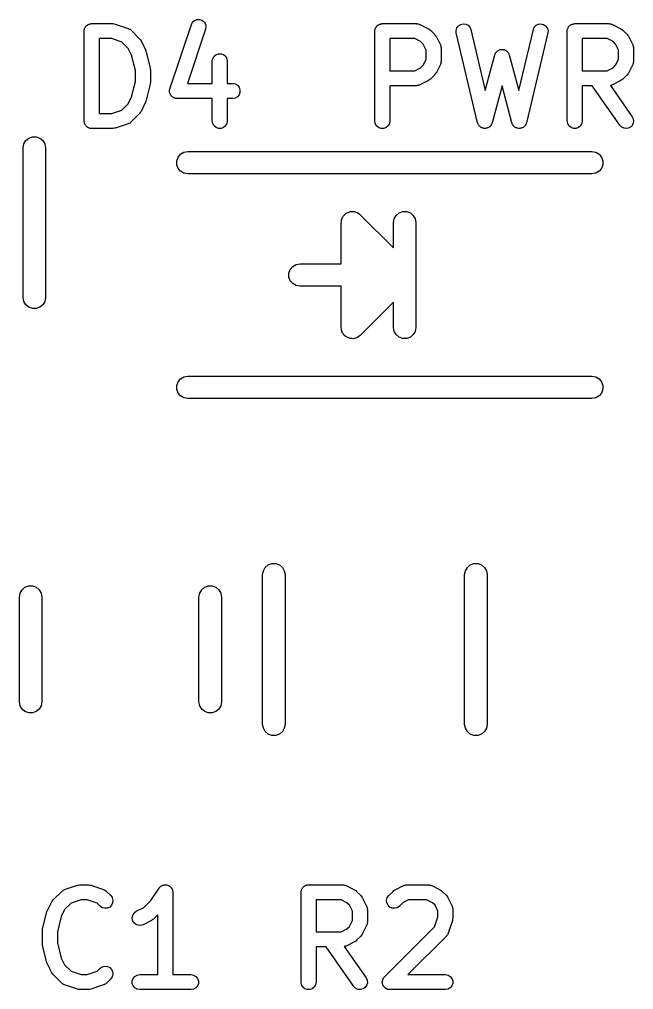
# Model space of a CAD drawing. Extents: x 125.5 to 143.1, y -145.4 to -100.4.
# Drawn here: x 138.97 to 143.08, y -145.42 to -138.94 of the extents above; entities that cross this region are included whole.
import ezdxf

# ---------------------------------------------------------------- set-up
doc = ezdxf.new("R2010")
doc.units = 0
doc.header["$MEASUREMENT"] = 0
doc.layers.add('BLACK', color=7, linetype='CONTINUOUS')

msp = doc.modelspace()

# ---------------------------------------------------------------- linework, layer by layer
at = {"layer": 'Black'}
for p, q in [((140.132, -138.962), (140.145, -138.95)), ((140.145, -138.95), (140.161, -138.944)), ((140.161, -138.944), (140.179, -138.943)), ((140.179, -138.943), (140.195, -138.949)), ((140.195, -138.949), (140.209, -138.96)), ((139.407, -139.021), (139.408, -139.017)), ((139.408, -139.013), (139.409, -139.009)), ((139.408, -139.017), (139.408, -139.013)), ((139.409, -139.009), (139.41, -139.004)), ((139.41, -139.004), (139.412, -139.001)), ((139.412, -139.001), (139.414, -138.996)), ((139.414, -138.996), (139.417, -138.993)), ((139.417, -138.993), (139.419, -138.989)), ((139.419, -138.989), (139.422, -138.986)), ((139.422, -138.986), (139.425, -138.983)), ((139.425, -138.983), (139.429, -138.981)), ((139.429, -138.981), (139.432, -138.978)), ((139.432, -138.978), (139.436, -138.977)), ((139.436, -138.977), (139.44, -138.974)), ((139.44, -138.974), (139.444, -138.974)), ((139.444, -138.974), (139.448, -138.972)), ((139.448, -138.972), (139.453, -138.972)), ((139.453, -138.972), (139.457, -138.971)), ((139.457, -138.971), (139.6, -138.971)), ((139.6, -138.971), (139.608, -138.973)), ((139.608, -138.973), (139.616, -138.974)), ((139.616, -138.974), (139.702, -139.003)), ((139.702, -139.003), (139.704, -139.004)), ((139.704, -139.004), (139.707, -139.005)), ((139.707, -139.005), (139.712, -139.008)), ((139.712, -139.008), (139.717, -139.011)), ((139.717, -139.011), (139.719, -139.013)), ((139.719, -139.013), (139.721, -139.015)), ((139.721, -139.015), (139.778, -139.072)), ((139.981, -139.406), (140.124, -138.977)), ((140.219, -139.009), (140.098, -139.371)), ((140.124, -138.977), (140.132, -138.962)), ((140.209, -138.96), (140.218, -138.974)), ((140.218, -138.974), (140.221, -138.991)), ((140.221, -138.991), (140.219, -139.009)), ((141.35, -139.021), (141.351, -139.017)), ((141.351, -139.013), (141.352, -139.009)), ((141.351, -139.017), (141.351, -139.013)), ((141.352, -139.009), (141.353, -139.004)), ((141.353, -139.004), (141.355, -139.001)), ((141.355, -139.001), (141.357, -138.996)), ((141.357, -138.996), (141.36, -138.993)), ((141.36, -138.993), (141.362, -138.989)), ((141.362, -138.989), (141.365, -138.986)), ((141.365, -138.986), (141.368, -138.983)), ((141.368, -138.983), (141.372, -138.981)), ((141.372, -138.981), (141.375, -138.978)), ((141.375, -138.978), (141.379, -138.977)), ((141.379, -138.977), (141.383, -138.974)), ((141.383, -138.974), (141.387, -138.974)), ((141.387, -138.974), (141.391, -138.972)), ((141.391, -138.972), (141.396, -138.972)), ((141.396, -138.972), (141.4, -138.971)), ((141.4, -138.971), (141.629, -138.971)), ((141.629, -138.971), (141.631, -138.972)), ((141.631, -138.972), (141.634, -138.972)), ((141.634, -138.972), (141.64, -138.973)), ((141.64, -138.973), (141.646, -138.974)), ((141.646, -138.974), (141.648, -138.976)), ((141.648, -138.976), (141.651, -138.977)), ((141.651, -138.977), (141.708, -139.005)), ((141.708, -139.005), (141.715, -139.01)), ((141.715, -139.01), (141.721, -139.015)), ((141.721, -139.015), (141.75, -139.043)), ((141.893, -139.016), (141.898, -138.999)), ((141.894, -139.033), (141.893, -139.016)), ((141.898, -138.999), (141.909, -138.985)), ((141.909, -138.985), (141.923, -138.976)), ((141.923, -138.976), (141.94, -138.972)), ((141.94, -138.972), (141.957, -138.974)), ((141.957, -138.974), (141.973, -138.981)), ((141.973, -138.981), (141.985, -138.994)), ((141.985, -138.994), (141.991, -139.01)), ((141.991, -139.01), (142.088, -139.417)), ((142.312, -139.417), (142.409, -139.01)), ((142.409, -139.01), (142.415, -138.994)), ((142.415, -138.994), (142.427, -138.981)), ((142.427, -138.981), (142.443, -138.974)), ((142.443, -138.974), (142.46, -138.972)), ((142.46, -138.972), (142.477, -138.976)), ((142.477, -138.976), (142.491, -138.985)), ((142.491, -138.985), (142.502, -138.999)), ((142.502, -138.999), (142.507, -139.016)), ((142.507, -139.016), (142.506, -139.033)), ((142.636, -139.013), (142.638, -139.009)), ((142.636, -139.017), (142.636, -139.013)), ((142.636, -139.021), (142.636, -139.017)), ((142.638, -139.009), (142.639, -139.004)), ((142.639, -139.004), (142.641, -139.001)), ((142.641, -139.001), (142.642, -138.996)), ((142.642, -138.996), (142.645, -138.993)), ((142.645, -138.993), (142.647, -138.989)), ((142.647, -138.989), (142.651, -138.986)), ((142.651, -138.986), (142.654, -138.983)), ((142.654, -138.983), (142.657, -138.981)), ((142.657, -138.981), (142.661, -138.978)), ((142.661, -138.978), (142.665, -138.977)), ((142.665, -138.977), (142.669, -138.974)), ((142.669, -138.974), (142.673, -138.974)), ((142.673, -138.974), (142.677, -138.972)), ((142.677, -138.972), (142.681, -138.972)), ((142.681, -138.972), (142.686, -138.971)), ((142.686, -138.971), (142.914, -138.971)), ((142.914, -138.971), (142.917, -138.972)), ((142.917, -138.972), (142.92, -138.972)), ((142.92, -138.972), (142.926, -138.973)), ((142.926, -138.973), (142.931, -138.974)), ((142.931, -138.974), (142.934, -138.976)), ((142.934, -138.976), (142.937, -138.977)), ((142.937, -138.977), (142.994, -139.005)), ((142.994, -139.005), (143, -139.01)), ((143, -139.01), (143.007, -139.015)), ((143.007, -139.015), (143.035, -139.043)), ((139.407, -139.621), (139.407, -139.021)), ((139.507, -139.071), (139.507, -139.571)), ((139.592, -139.071), (139.507, -139.071)), ((139.659, -139.094), (139.592, -139.071)), ((139.778, -139.072), (139.783, -139.078)), ((139.783, -139.078), (139.788, -139.085)), ((141.35, -139.621), (141.35, -139.021)), ((141.45, -139.071), (141.45, -139.286)), ((141.617, -139.071), (141.45, -139.071)), ((141.656, -139.091), (141.617, -139.071)), ((141.75, -139.043), (141.754, -139.05)), ((141.754, -139.05), (141.759, -139.056)), ((141.759, -139.056), (141.788, -139.113)), ((142.037, -139.633), (141.894, -139.033)), ((142.506, -139.033), (142.363, -139.633)), ((142.636, -139.621), (142.636, -139.021)), ((142.736, -139.071), (142.736, -139.286)), ((142.902, -139.071), (142.736, -139.071)), ((142.942, -139.091), (142.902, -139.071)), ((143.035, -139.043), (143.04, -139.05)), ((143.04, -139.05), (143.045, -139.056)), ((143.045, -139.056), (143.073, -139.113)), ((139.702, -139.137), (139.659, -139.094)), ((139.724, -139.182), (139.702, -139.137)), ((139.788, -139.085), (139.816, -139.142)), ((139.816, -139.142), (139.818, -139.147)), ((139.818, -139.147), (139.82, -139.152)), ((141.673, -139.108), (141.656, -139.091)), ((141.693, -139.148), (141.673, -139.108)), ((141.788, -139.113), (141.788, -139.116)), ((141.788, -139.116), (141.79, -139.119)), ((141.79, -139.119), (141.791, -139.124)), ((141.791, -139.124), (141.793, -139.13)), ((141.793, -139.13), (141.792, -139.133)), ((141.792, -139.133), (141.793, -139.136)), ((141.793, -139.136), (141.793, -139.221)), ((142.179, -139.148), (142.183, -139.146)), ((142.183, -139.146), (142.187, -139.145)), ((142.187, -139.145), (142.191, -139.144)), ((142.191, -139.144), (142.196, -139.143)), ((142.196, -139.143), (142.2, -139.143)), ((142.2, -139.143), (142.204, -139.143)), ((142.204, -139.143), (142.209, -139.144)), ((142.209, -139.144), (142.213, -139.145)), ((142.213, -139.145), (142.217, -139.146)), ((142.217, -139.146), (142.221, -139.148)), ((142.959, -139.108), (142.942, -139.091)), ((142.979, -139.148), (142.959, -139.108)), ((143.073, -139.113), (143.074, -139.116)), ((143.074, -139.116), (143.076, -139.119)), ((143.076, -139.119), (143.077, -139.124)), ((143.077, -139.124), (143.078, -139.13)), ((143.078, -139.13), (143.078, -139.133)), ((143.078, -139.133), (143.079, -139.136)), ((143.079, -139.136), (143.079, -139.221)), ((139.75, -139.285), (139.724, -139.182)), ((139.82, -139.152), (139.849, -139.266)), ((140.264, -139.221), (140.267, -139.204)), ((140.267, -139.204), (140.276, -139.189)), ((140.276, -139.189), (140.289, -139.178)), ((140.289, -139.178), (140.306, -139.172)), ((140.306, -139.172), (140.323, -139.172)), ((140.323, -139.172), (140.339, -139.178)), ((140.339, -139.178), (140.353, -139.189)), ((140.353, -139.189), (140.361, -139.204)), ((140.361, -139.204), (140.364, -139.221)), ((141.673, -139.249), (141.693, -139.21)), ((141.693, -139.21), (141.693, -139.148)), ((142.088, -139.417), (142.152, -139.18)), ((142.152, -139.18), (142.154, -139.176)), ((142.154, -139.176), (142.155, -139.172)), ((142.155, -139.172), (142.157, -139.168)), ((142.157, -139.168), (142.159, -139.164)), ((142.159, -139.164), (142.162, -139.161)), ((142.162, -139.161), (142.165, -139.157)), ((142.165, -139.157), (142.168, -139.155)), ((142.168, -139.155), (142.171, -139.152)), ((142.171, -139.152), (142.175, -139.15)), ((142.175, -139.15), (142.179, -139.148)), ((142.221, -139.148), (142.225, -139.15)), ((142.225, -139.15), (142.229, -139.152)), ((142.229, -139.152), (142.232, -139.155)), ((142.232, -139.155), (142.235, -139.157)), ((142.235, -139.157), (142.238, -139.161)), ((142.238, -139.161), (142.241, -139.164)), ((142.241, -139.164), (142.243, -139.168)), ((142.243, -139.168), (142.245, -139.172)), ((142.245, -139.172), (142.246, -139.176)), ((142.246, -139.176), (142.248, -139.18)), ((142.248, -139.18), (142.312, -139.417)), ((142.959, -139.249), (142.979, -139.21)), ((142.979, -139.21), (142.979, -139.148)), ((139.849, -139.266), (139.849, -139.273)), ((139.849, -139.273), (139.85, -139.279)), ((140.264, -139.371), (140.264, -139.221)), ((140.364, -139.221), (140.364, -139.371)), ((141.617, -139.286), (141.656, -139.266)), ((141.656, -139.266), (141.673, -139.249)), ((141.788, -139.244), (141.759, -139.301)), ((141.79, -139.239), (141.788, -139.241)), ((141.788, -139.241), (141.788, -139.244)), ((141.791, -139.233), (141.79, -139.239)), ((141.793, -139.227), (141.791, -139.233)), ((141.793, -139.221), (141.792, -139.224)), ((141.792, -139.224), (141.793, -139.227)), ((142.902, -139.286), (142.942, -139.266)), ((142.942, -139.266), (142.959, -139.249)), ((143.073, -139.244), (143.045, -139.301)), ((143.074, -139.241), (143.073, -139.244)), ((143.076, -139.239), (143.074, -139.241)), ((143.077, -139.233), (143.076, -139.239)), ((143.078, -139.227), (143.077, -139.233)), ((143.079, -139.221), (143.078, -139.224)), ((143.078, -139.224), (143.078, -139.227)), ((139.75, -139.358), (139.75, -139.285)), ((139.85, -139.279), (139.85, -139.364)), ((141.45, -139.286), (141.617, -139.286)), ((141.75, -139.314), (141.721, -139.342)), ((141.754, -139.307), (141.75, -139.314)), ((141.759, -139.301), (141.754, -139.307)), ((142.736, -139.286), (142.902, -139.286)), ((143.035, -139.314), (143.007, -139.342)), ((143.04, -139.307), (143.035, -139.314)), ((143.045, -139.301), (143.04, -139.307)), ((139.724, -139.461), (139.75, -139.358)), ((139.849, -139.376), (139.82, -139.491)), ((139.85, -139.364), (139.849, -139.37)), ((139.849, -139.37), (139.849, -139.376)), ((139.981, -139.409), (139.981, -139.406)), ((140.098, -139.371), (140.264, -139.371)), ((140.364, -139.371), (140.4, -139.371)), ((140.4, -139.371), (140.417, -139.374)), ((140.417, -139.374), (140.432, -139.383)), ((140.432, -139.383), (140.443, -139.396)), ((140.443, -139.396), (140.449, -139.413)), ((141.629, -139.386), (141.45, -139.386)), ((141.45, -139.386), (141.45, -139.621)), ((141.631, -139.385), (141.629, -139.386)), ((141.634, -139.385), (141.631, -139.385)), ((141.64, -139.384), (141.634, -139.385)), ((141.646, -139.383), (141.64, -139.384)), ((141.648, -139.381), (141.646, -139.383)), ((141.651, -139.38), (141.648, -139.381)), ((141.708, -139.352), (141.651, -139.38)), ((141.715, -139.347), (141.708, -139.352)), ((141.721, -139.342), (141.715, -139.347)), ((142.2, -139.387), (142.134, -139.634)), ((142.266, -139.634), (142.2, -139.387)), ((142.803, -139.386), (142.736, -139.386)), ((142.736, -139.386), (142.736, -139.621)), ((142.988, -139.65), (142.803, -139.386)), ((142.926, -139.384), (142.924, -139.384)), ((142.924, -139.384), (143.07, -139.593)), ((142.931, -139.383), (142.926, -139.384)), ((142.934, -139.381), (142.931, -139.383)), ((142.937, -139.38), (142.934, -139.381)), ((142.994, -139.352), (142.937, -139.38)), ((143, -139.347), (142.994, -139.352)), ((143.007, -139.342), (143, -139.347)), ((139.702, -139.506), (139.724, -139.461)), ((139.979, -139.413), (139.981, -139.409)), ((139.979, -139.418), (139.979, -139.413)), ((139.979, -139.423), (139.979, -139.418)), ((139.979, -139.426), (139.979, -139.423)), ((139.979, -139.43), (139.979, -139.426)), ((139.981, -139.435), (139.979, -139.43)), ((139.982, -139.44), (139.981, -139.435)), ((139.984, -139.443), (139.982, -139.44)), ((139.985, -139.446), (139.984, -139.443)), ((139.989, -139.45), (139.985, -139.446)), ((139.991, -139.455), (139.989, -139.45)), ((139.994, -139.457), (139.991, -139.455)), ((139.996, -139.46), (139.994, -139.457)), ((140.001, -139.462), (139.996, -139.46)), ((140.005, -139.465), (140.001, -139.462)), ((140.008, -139.467), (140.005, -139.465)), ((140.011, -139.468), (140.008, -139.467)), ((140.016, -139.469), (140.011, -139.468)), ((140.021, -139.471), (140.016, -139.469)), ((140.025, -139.471), (140.021, -139.471)), ((140.029, -139.471), (140.025, -139.471)), ((140.264, -139.471), (140.029, -139.471)), ((140.264, -139.621), (140.264, -139.471)), ((140.4, -139.471), (140.364, -139.471)), ((140.364, -139.471), (140.364, -139.621)), ((140.417, -139.468), (140.4, -139.471)), ((140.432, -139.46), (140.417, -139.468)), ((140.443, -139.446), (140.432, -139.46)), ((140.449, -139.43), (140.443, -139.446)), ((140.449, -139.413), (140.449, -139.43)), ((139.659, -139.549), (139.702, -139.506)), ((139.816, -139.501), (139.788, -139.558)), ((139.818, -139.496), (139.816, -139.501)), ((139.82, -139.491), (139.818, -139.496)), ((139.507, -139.571), (139.592, -139.571)), ((139.592, -139.571), (139.659, -139.549)), ((139.778, -139.571), (139.721, -139.628)), ((139.783, -139.565), (139.778, -139.571)), ((139.788, -139.558), (139.783, -139.565)), ((143.07, -139.593), (143.077, -139.608)), ((139.408, -139.626), (139.407, -139.621)), ((139.408, -139.63), (139.408, -139.626)), ((139.409, -139.634), (139.408, -139.63)), ((139.41, -139.639), (139.409, -139.634)), ((139.412, -139.642), (139.41, -139.639)), ((139.414, -139.646), (139.412, -139.642)), ((139.417, -139.65), (139.414, -139.646)), ((139.419, -139.654), (139.417, -139.65)), ((139.422, -139.656), (139.419, -139.654)), ((139.425, -139.66), (139.422, -139.656)), ((139.429, -139.662), (139.425, -139.66)), ((139.432, -139.665), (139.429, -139.662)), ((139.436, -139.666), (139.432, -139.665)), ((139.702, -139.64), (139.616, -139.669)), ((139.704, -139.639), (139.702, -139.64)), ((139.707, -139.638), (139.704, -139.639)), ((139.712, -139.635), (139.707, -139.638)), ((139.717, -139.632), (139.712, -139.635)), ((139.719, -139.63), (139.717, -139.632)), ((139.721, -139.628), (139.719, -139.63)), ((140.267, -139.639), (140.264, -139.621)), ((140.276, -139.654), (140.267, -139.639)), ((140.289, -139.665), (140.276, -139.654)), ((140.306, -139.671), (140.289, -139.665)), ((140.339, -139.665), (140.323, -139.671)), ((140.353, -139.654), (140.339, -139.665)), ((140.361, -139.639), (140.353, -139.654)), ((140.364, -139.621), (140.361, -139.639)), ((141.353, -139.639), (141.35, -139.621)), ((141.362, -139.654), (141.353, -139.639)), ((141.375, -139.665), (141.362, -139.654)), ((141.391, -139.671), (141.375, -139.665)), ((141.425, -139.665), (141.409, -139.671)), ((141.438, -139.654), (141.425, -139.665)), ((141.447, -139.639), (141.438, -139.654)), ((141.45, -139.621), (141.447, -139.639)), ((142.039, -139.638), (142.037, -139.633)), ((142.04, -139.643), (142.039, -139.638)), ((142.043, -139.646), (142.04, -139.643)), ((142.044, -139.649), (142.043, -139.646)), ((142.047, -139.653), (142.044, -139.649)), ((142.05, -139.657), (142.047, -139.653)), ((142.053, -139.659), (142.05, -139.657)), ((142.056, -139.662), (142.053, -139.659)), ((142.06, -139.664), (142.056, -139.662)), ((142.065, -139.667), (142.06, -139.664)), ((142.11, -139.665), (142.106, -139.667)), ((142.114, -139.662), (142.11, -139.665)), ((142.117, -139.66), (142.114, -139.662)), ((142.12, -139.658), (142.117, -139.66)), ((142.123, -139.654), (142.12, -139.658)), ((142.127, -139.65), (142.123, -139.654)), ((142.128, -139.647), (142.127, -139.65)), ((142.13, -139.644), (142.128, -139.647)), ((142.132, -139.639), (142.13, -139.644)), ((142.134, -139.634), (142.132, -139.639)), ((142.268, -139.639), (142.266, -139.634)), ((142.27, -139.644), (142.268, -139.639)), ((142.272, -139.647), (142.27, -139.644)), ((142.273, -139.65), (142.272, -139.647)), ((142.277, -139.654), (142.273, -139.65)), ((142.28, -139.658), (142.277, -139.654)), ((142.283, -139.66), (142.28, -139.658)), ((142.286, -139.662), (142.283, -139.66)), ((142.29, -139.665), (142.286, -139.662)), ((142.294, -139.667), (142.29, -139.665)), ((142.34, -139.664), (142.335, -139.667)), ((142.344, -139.662), (142.34, -139.664)), ((142.347, -139.659), (142.344, -139.662)), ((142.35, -139.657), (142.347, -139.659)), ((142.353, -139.653), (142.35, -139.657)), ((142.356, -139.649), (142.353, -139.653)), ((142.357, -139.646), (142.356, -139.649)), ((142.36, -139.643), (142.357, -139.646)), ((142.361, -139.638), (142.36, -139.643)), ((142.363, -139.633), (142.361, -139.638)), ((142.639, -139.639), (142.636, -139.621)), ((142.647, -139.654), (142.639, -139.639)), ((142.661, -139.665), (142.647, -139.654)), ((142.677, -139.671), (142.661, -139.665)), ((142.711, -139.665), (142.694, -139.671)), ((142.724, -139.654), (142.711, -139.665)), ((142.733, -139.639), (142.724, -139.654)), ((142.736, -139.621), (142.733, -139.639)), ((143, -139.662), (142.988, -139.65)), ((143.016, -139.67), (143, -139.662)), ((143.064, -139.657), (143.05, -139.667)), ((143.074, -139.643), (143.064, -139.657)), ((143.078, -139.626), (143.074, -139.643)), ((143.077, -139.608), (143.078, -139.626)), ((139.037, -139.735), (139.062, -139.726)), ((139.062, -139.726), (139.088, -139.726)), ((139.088, -139.726), (139.112, -139.735)), ((139.44, -139.668), (139.436, -139.666)), ((139.444, -139.669), (139.44, -139.668)), ((139.448, -139.671), (139.444, -139.669)), ((139.453, -139.671), (139.448, -139.671)), ((139.457, -139.671), (139.453, -139.671)), ((139.6, -139.671), (139.457, -139.671)), ((139.608, -139.67), (139.6, -139.671)), ((139.616, -139.669), (139.608, -139.67)), ((140.323, -139.671), (140.306, -139.671)), ((141.409, -139.671), (141.391, -139.671)), ((142.068, -139.668), (142.065, -139.667)), ((142.071, -139.669), (142.068, -139.668)), ((142.076, -139.67), (142.071, -139.669)), ((142.081, -139.671), (142.076, -139.67)), ((142.085, -139.671), (142.081, -139.671)), ((142.089, -139.671), (142.085, -139.671)), ((142.094, -139.67), (142.089, -139.671)), ((142.099, -139.67), (142.094, -139.67)), ((142.102, -139.668), (142.099, -139.67)), ((142.106, -139.667), (142.102, -139.668)), ((142.298, -139.668), (142.294, -139.667)), ((142.301, -139.67), (142.298, -139.668)), ((142.306, -139.67), (142.301, -139.67)), ((142.311, -139.671), (142.306, -139.67)), ((142.315, -139.671), (142.311, -139.671)), ((142.319, -139.671), (142.315, -139.671)), ((142.324, -139.67), (142.319, -139.671)), ((142.329, -139.669), (142.324, -139.67)), ((142.332, -139.668), (142.329, -139.669)), ((142.335, -139.667), (142.332, -139.668)), ((142.694, -139.671), (142.677, -139.671)), ((143.033, -139.671), (143.016, -139.67)), ((143.05, -139.667), (143.033, -139.671)), ((139, -139.8), (139.005, -139.774)), ((139.005, -139.774), (139.018, -139.752)), ((139.018, -139.752), (139.037, -139.735)), ((139.112, -139.735), (139.132, -139.752)), ((139.132, -139.752), (139.145, -139.774)), ((139.145, -139.774), (139.15, -139.8)), ((139, -140.8), (139, -139.8)), ((139.15, -139.8), (139.15, -140.8)), ((140.035, -139.862), (140.052, -139.843)), ((140.052, -139.843), (140.074, -139.83)), ((140.074, -139.83), (140.1, -139.825)), ((140.1, -139.825), (142.8, -139.825)), ((142.8, -139.825), (142.826, -139.83)), ((142.826, -139.83), (142.848, -139.843)), ((142.848, -139.843), (142.865, -139.862)), ((140.026, -139.887), (140.035, -139.862)), ((140.026, -139.913), (140.026, -139.887)), ((140.035, -139.938), (140.026, -139.913)), ((142.865, -139.862), (142.874, -139.887)), ((142.874, -139.913), (142.865, -139.938)), ((142.874, -139.887), (142.874, -139.913)), ((140.052, -139.957), (140.035, -139.938)), ((140.074, -139.97), (140.052, -139.957)), ((140.1, -139.975), (140.074, -139.97)), ((142.8, -139.975), (140.1, -139.975)), ((142.826, -139.97), (142.8, -139.975)), ((142.848, -139.957), (142.826, -139.97)), ((142.865, -139.938), (142.848, -139.957)), ((141.143, -140.252), (141.15, -140.245)), ((141.15, -140.245), (141.157, -140.239)), ((141.157, -140.239), (141.16, -140.237)), ((141.16, -140.237), (141.162, -140.235)), ((141.162, -140.235), (141.172, -140.232)), ((141.172, -140.232), (141.181, -140.228)), ((141.181, -140.228), (141.184, -140.227)), ((141.184, -140.227), (141.187, -140.226)), ((141.187, -140.226), (141.197, -140.226)), ((141.197, -140.226), (141.207, -140.225)), ((141.207, -140.225), (141.21, -140.226)), ((141.21, -140.226), (141.213, -140.226)), ((141.213, -140.226), (141.222, -140.229)), ((141.222, -140.229), (141.232, -140.232)), ((141.232, -140.232), (141.234, -140.234)), ((141.234, -140.234), (141.237, -140.235)), ((141.237, -140.235), (141.245, -140.241)), ((141.245, -140.241), (141.253, -140.247)), ((141.253, -140.247), (141.475, -140.469)), ((141.493, -140.252), (141.512, -140.235)), ((141.512, -140.235), (141.537, -140.226)), ((141.537, -140.226), (141.563, -140.226)), ((141.563, -140.226), (141.588, -140.235)), ((141.588, -140.235), (141.607, -140.252)), ((141.125, -140.3), (141.127, -140.29)), ((141.125, -140.575), (141.125, -140.3)), ((141.127, -140.29), (141.128, -140.281)), ((141.128, -140.281), (141.129, -140.278)), ((141.129, -140.278), (141.13, -140.274)), ((141.13, -140.274), (141.134, -140.266)), ((141.134, -140.266), (141.139, -140.257)), ((141.139, -140.257), (141.141, -140.255)), ((141.141, -140.255), (141.143, -140.252)), ((141.475, -140.3), (141.48, -140.274)), ((141.475, -140.469), (141.475, -140.3)), ((141.48, -140.274), (141.493, -140.252)), ((141.607, -140.252), (141.62, -140.274)), ((141.62, -140.274), (141.625, -140.3)), ((141.625, -140.3), (141.625, -141)), ((140.776, -140.637), (140.785, -140.612)), ((140.776, -140.663), (140.776, -140.637)), ((140.785, -140.612), (140.802, -140.593)), ((140.802, -140.593), (140.824, -140.58)), ((140.824, -140.58), (140.85, -140.575)), ((140.85, -140.575), (141.125, -140.575)), ((140.785, -140.688), (140.776, -140.663)), ((140.802, -140.707), (140.785, -140.688)), ((140.824, -140.72), (140.802, -140.707)), ((140.85, -140.725), (140.824, -140.72)), ((141.125, -140.725), (140.85, -140.725)), ((141.125, -141), (141.125, -140.725)), ((139.005, -140.826), (139, -140.8)), ((139.018, -140.848), (139.005, -140.826)), ((139.145, -140.826), (139.132, -140.848)), ((139.15, -140.8), (139.145, -140.826)), ((141.475, -140.831), (141.253, -141.053)), ((141.475, -141), (141.475, -140.831)), ((139.037, -140.865), (139.018, -140.848)), ((139.062, -140.874), (139.037, -140.865)), ((139.088, -140.874), (139.062, -140.874)), ((139.112, -140.865), (139.088, -140.874)), ((139.132, -140.848), (139.112, -140.865)), ((141.127, -141.01), (141.125, -141)), ((141.128, -141.019), (141.127, -141.01)), ((141.129, -141.022), (141.128, -141.019)), ((141.13, -141.026), (141.129, -141.022)), ((141.134, -141.034), (141.13, -141.026)), ((141.48, -141.026), (141.475, -141)), ((141.493, -141.048), (141.48, -141.026)), ((141.62, -141.026), (141.607, -141.048)), ((141.625, -141), (141.62, -141.026)), ((141.139, -141.043), (141.134, -141.034)), ((141.141, -141.045), (141.139, -141.043)), ((141.143, -141.048), (141.141, -141.045)), ((141.15, -141.055), (141.143, -141.048)), ((141.157, -141.061), (141.15, -141.055)), ((141.16, -141.063), (141.157, -141.061)), ((141.162, -141.065), (141.16, -141.063)), ((141.172, -141.068), (141.162, -141.065)), ((141.181, -141.072), (141.172, -141.068)), ((141.184, -141.073), (141.181, -141.072)), ((141.187, -141.074), (141.184, -141.073)), ((141.197, -141.074), (141.187, -141.074)), ((141.207, -141.075), (141.197, -141.074)), ((141.21, -141.074), (141.207, -141.075)), ((141.213, -141.074), (141.21, -141.074)), ((141.222, -141.071), (141.213, -141.074)), ((141.232, -141.068), (141.222, -141.071)), ((141.234, -141.066), (141.232, -141.068)), ((141.237, -141.065), (141.234, -141.066)), ((141.245, -141.059), (141.237, -141.065)), ((141.253, -141.053), (141.245, -141.059)), ((141.512, -141.065), (141.493, -141.048)), ((141.537, -141.074), (141.512, -141.065)), ((141.563, -141.074), (141.537, -141.074)), ((141.588, -141.065), (141.563, -141.074)), ((141.607, -141.048), (141.588, -141.065)), ((140.035, -141.362), (140.052, -141.343)), ((140.052, -141.343), (140.074, -141.33)), ((140.074, -141.33), (140.1, -141.325)), ((140.1, -141.325), (142.8, -141.325)), ((142.8, -141.325), (142.826, -141.33)), ((142.826, -141.33), (142.848, -141.343)), ((142.848, -141.343), (142.865, -141.362)), ((140.026, -141.387), (140.035, -141.362)), ((140.026, -141.413), (140.026, -141.387)), ((140.035, -141.438), (140.026, -141.413)), ((142.865, -141.362), (142.874, -141.387)), ((142.874, -141.413), (142.865, -141.438)), ((142.874, -141.387), (142.874, -141.413)), ((140.052, -141.457), (140.035, -141.438)), ((140.074, -141.47), (140.052, -141.457)), ((140.1, -141.475), (140.074, -141.47)), ((142.8, -141.475), (140.1, -141.475)), ((142.826, -141.47), (142.8, -141.475)), ((142.848, -141.457), (142.826, -141.47)), ((142.865, -141.438), (142.848, -141.457)), ((140.637, -142.585), (140.662, -142.576)), ((140.662, -142.576), (140.688, -142.576)), ((140.688, -142.576), (140.713, -142.585)), ((141.987, -142.585), (142.012, -142.576)), ((142.012, -142.576), (142.038, -142.576)), ((142.038, -142.576), (142.062, -142.585)), ((140.6, -142.65), (140.605, -142.624)), ((140.605, -142.624), (140.618, -142.602)), ((140.618, -142.602), (140.637, -142.585)), ((140.713, -142.585), (140.732, -142.602)), ((140.732, -142.602), (140.745, -142.624)), ((140.745, -142.624), (140.75, -142.65)), ((141.95, -142.65), (141.955, -142.624)), ((141.955, -142.624), (141.968, -142.602)), ((141.968, -142.602), (141.987, -142.585)), ((142.062, -142.585), (142.082, -142.602)), ((142.082, -142.602), (142.095, -142.624)), ((142.095, -142.624), (142.1, -142.65)), ((140.6, -143.65), (140.6, -142.65)), ((140.75, -142.65), (140.75, -143.65)), ((141.95, -143.65), (141.95, -142.65)), ((142.1, -142.65), (142.1, -143.65)), ((138.975, -142.8), (138.98, -142.774)), ((138.98, -142.774), (138.993, -142.752)), ((138.993, -142.752), (139.012, -142.735)), ((139.012, -142.735), (139.037, -142.726)), ((139.037, -142.726), (139.063, -142.726)), ((139.063, -142.726), (139.088, -142.735)), ((139.088, -142.735), (139.107, -142.752)), ((139.107, -142.752), (139.12, -142.774)), ((139.12, -142.774), (139.125, -142.8)), ((140.175, -142.8), (140.18, -142.774)), ((140.18, -142.774), (140.193, -142.752)), ((140.193, -142.752), (140.213, -142.735)), ((140.213, -142.735), (140.237, -142.726)), ((140.237, -142.726), (140.263, -142.726)), ((140.263, -142.726), (140.287, -142.735)), ((140.287, -142.735), (140.307, -142.752)), ((140.307, -142.752), (140.32, -142.774)), ((140.32, -142.774), (140.325, -142.8)), ((138.975, -143.5), (138.975, -142.8)), ((139.125, -142.8), (139.125, -143.5)), ((140.175, -143.5), (140.175, -142.8)), ((140.325, -142.8), (140.325, -143.5)), ((138.98, -143.526), (138.975, -143.5)), ((138.993, -143.548), (138.98, -143.526)), ((139.012, -143.565), (138.993, -143.548)), ((139.107, -143.548), (139.088, -143.565)), ((139.12, -143.526), (139.107, -143.548)), ((139.125, -143.5), (139.12, -143.526)), ((140.18, -143.526), (140.175, -143.5)), ((140.193, -143.548), (140.18, -143.526)), ((140.213, -143.565), (140.193, -143.548)), ((140.307, -143.548), (140.287, -143.565)), ((140.32, -143.526), (140.307, -143.548)), ((140.325, -143.5), (140.32, -143.526)), ((139.037, -143.574), (139.012, -143.565)), ((139.063, -143.574), (139.037, -143.574)), ((139.088, -143.565), (139.063, -143.574)), ((140.237, -143.574), (140.213, -143.565)), ((140.263, -143.574), (140.237, -143.574)), ((140.287, -143.565), (140.263, -143.574)), ((140.605, -143.676), (140.6, -143.65)), ((140.618, -143.698), (140.605, -143.676)), ((140.745, -143.676), (140.732, -143.698)), ((140.75, -143.65), (140.745, -143.676)), ((141.955, -143.676), (141.95, -143.65)), ((141.968, -143.698), (141.955, -143.676)), ((142.095, -143.676), (142.082, -143.698)), ((142.1, -143.65), (142.095, -143.676)), ((140.637, -143.715), (140.618, -143.698)), ((140.662, -143.724), (140.637, -143.715)), ((140.688, -143.724), (140.662, -143.724)), ((140.713, -143.715), (140.688, -143.724)), ((140.732, -143.698), (140.713, -143.715)), ((141.987, -143.715), (141.968, -143.698)), ((142.012, -143.724), (141.987, -143.715)), ((142.038, -143.724), (142.012, -143.724)), ((142.062, -143.715), (142.038, -143.724)), ((142.082, -143.698), (142.062, -143.715)), ((139.2, -144.822), (139.258, -144.765)), ((139.258, -144.765), (139.26, -144.763)), ((139.26, -144.763), (139.262, -144.761)), ((139.262, -144.761), (139.267, -144.758)), ((139.267, -144.758), (139.272, -144.755)), ((139.272, -144.755), (139.275, -144.754)), ((139.275, -144.754), (139.277, -144.753)), ((139.277, -144.753), (139.363, -144.724)), ((139.363, -144.724), (139.371, -144.723)), ((139.371, -144.723), (139.379, -144.721)), ((139.379, -144.721), (139.436, -144.721)), ((139.436, -144.721), (139.444, -144.723)), ((139.444, -144.723), (139.452, -144.724)), ((139.452, -144.724), (139.537, -144.753)), ((139.537, -144.753), (139.54, -144.754)), ((139.54, -144.754), (139.543, -144.755)), ((139.543, -144.755), (139.547, -144.758)), ((139.547, -144.758), (139.553, -144.761)), ((139.553, -144.761), (139.554, -144.763)), ((139.554, -144.763), (139.557, -144.765)), ((139.557, -144.765), (139.585, -144.793)), ((139.854, -144.825), (139.908, -144.744)), ((139.908, -144.744), (139.91, -144.742)), ((139.91, -144.742), (139.912, -144.739)), ((139.912, -144.739), (139.916, -144.735)), ((139.916, -144.735), (139.92, -144.731)), ((139.92, -144.731), (139.923, -144.73)), ((139.923, -144.73), (139.925, -144.728)), ((139.925, -144.728), (139.931, -144.726)), ((139.931, -144.726), (139.936, -144.723)), ((139.936, -144.723), (139.939, -144.723)), ((139.939, -144.723), (139.941, -144.722)), ((139.941, -144.722), (139.947, -144.722)), ((139.947, -144.722), (139.953, -144.722)), ((139.953, -144.722), (139.956, -144.722)), ((139.956, -144.722), (139.959, -144.722)), ((139.959, -144.722), (139.964, -144.724)), ((139.964, -144.724), (139.97, -144.726)), ((139.97, -144.726), (139.972, -144.727)), ((139.972, -144.727), (139.975, -144.728)), ((139.975, -144.728), (139.98, -144.732)), ((139.98, -144.732), (139.985, -144.735)), ((139.985, -144.735), (139.986, -144.738)), ((139.986, -144.738), (139.988, -144.739)), ((139.988, -144.739), (139.991, -144.744)), ((139.991, -144.744), (139.995, -144.749)), ((139.995, -144.749), (139.996, -144.752)), ((139.996, -144.752), (139.997, -144.754)), ((139.997, -144.754), (139.998, -144.76)), ((139.998, -144.76), (140, -144.766)), ((140, -144.766), (140, -144.769)), ((140, -144.769), (140, -144.771)), ((140, -144.771), (140, -145.321)), ((140.857, -144.771), (140.858, -144.767)), ((140.857, -145.371), (140.857, -144.771)), ((140.858, -144.763), (140.859, -144.759)), ((140.858, -144.767), (140.858, -144.763)), ((140.859, -144.759), (140.86, -144.754)), ((140.86, -144.754), (140.862, -144.751)), ((140.862, -144.751), (140.864, -144.746)), ((140.864, -144.746), (140.867, -144.743)), ((140.867, -144.743), (140.869, -144.739)), ((140.869, -144.739), (140.872, -144.736)), ((140.872, -144.736), (140.875, -144.733)), ((140.875, -144.733), (140.879, -144.731)), ((140.879, -144.731), (140.882, -144.728)), ((140.882, -144.728), (140.886, -144.727)), ((140.886, -144.727), (140.89, -144.724)), ((140.89, -144.724), (140.894, -144.724)), ((140.894, -144.724), (140.898, -144.722)), ((140.898, -144.722), (140.903, -144.722)), ((140.903, -144.722), (140.907, -144.721)), ((140.907, -144.721), (141.136, -144.721)), ((141.136, -144.721), (141.139, -144.722)), ((141.139, -144.722), (141.141, -144.722)), ((141.141, -144.722), (141.147, -144.723)), ((141.147, -144.723), (141.153, -144.724)), ((141.153, -144.724), (141.155, -144.726)), ((141.155, -144.726), (141.158, -144.727)), ((141.158, -144.727), (141.215, -144.755)), ((141.215, -144.755), (141.222, -144.76)), ((141.222, -144.76), (141.228, -144.765)), ((141.228, -144.765), (141.257, -144.793)), ((141.443, -144.793), (141.472, -144.765)), ((141.472, -144.765), (141.478, -144.76)), ((141.478, -144.76), (141.485, -144.755)), ((141.485, -144.755), (141.542, -144.727)), ((141.542, -144.727), (141.545, -144.726)), ((141.545, -144.726), (141.547, -144.724)), ((141.547, -144.724), (141.553, -144.723)), ((141.553, -144.723), (141.559, -144.722)), ((141.559, -144.722), (141.561, -144.722)), ((141.561, -144.722), (141.564, -144.721)), ((141.564, -144.721), (141.707, -144.721)), ((141.707, -144.721), (141.71, -144.722)), ((141.71, -144.722), (141.713, -144.722)), ((141.713, -144.722), (141.718, -144.723)), ((141.718, -144.723), (141.724, -144.724)), ((141.724, -144.724), (141.727, -144.726)), ((141.727, -144.726), (141.73, -144.727)), ((141.73, -144.727), (141.787, -144.755)), ((141.787, -144.755), (141.793, -144.76)), ((141.793, -144.76), (141.8, -144.765)), ((141.8, -144.765), (141.828, -144.793)), ((139.162, -144.892), (139.191, -144.835)), ((139.191, -144.835), (139.196, -144.828)), ((139.196, -144.828), (139.2, -144.822)), ((139.32, -144.844), (139.277, -144.887)), ((139.387, -144.821), (139.32, -144.844)), ((139.428, -144.821), (139.387, -144.821)), ((139.494, -144.844), (139.428, -144.821)), ((139.515, -144.864), (139.494, -144.844)), ((139.585, -144.793), (139.595, -144.807)), ((139.598, -144.842), (139.591, -144.857)), ((139.595, -144.807), (139.6, -144.824)), ((139.6, -144.824), (139.598, -144.842)), ((139.806, -144.873), (139.854, -144.825)), ((140.957, -144.821), (140.957, -145.036)), ((141.124, -144.821), (140.957, -144.821)), ((141.163, -144.841), (141.124, -144.821)), ((141.18, -144.858), (141.163, -144.841)), ((141.257, -144.793), (141.261, -144.8)), ((141.261, -144.8), (141.266, -144.806)), ((141.266, -144.806), (141.295, -144.863)), ((141.429, -144.824), (141.433, -144.807)), ((141.43, -144.842), (141.429, -144.824)), ((141.438, -144.857), (141.43, -144.842)), ((141.433, -144.807), (141.443, -144.793)), ((141.537, -144.841), (141.514, -144.864)), ((141.576, -144.821), (141.537, -144.841)), ((141.695, -144.821), (141.576, -144.821)), ((141.735, -144.841), (141.695, -144.821)), ((141.752, -144.858), (141.735, -144.841)), ((141.828, -144.793), (141.833, -144.8)), ((141.833, -144.8), (141.838, -144.806)), ((141.838, -144.806), (141.866, -144.863)), ((139.13, -145.016), (139.159, -144.902)), ((139.159, -144.902), (139.161, -144.897)), ((139.161, -144.897), (139.162, -144.892)), ((139.277, -144.887), (139.254, -144.932)), ((139.529, -144.874), (139.515, -144.864)), ((139.546, -144.878), (139.529, -144.874)), ((139.563, -144.877), (139.546, -144.878)), ((139.579, -144.87), (139.563, -144.877)), ((139.591, -144.857), (139.579, -144.87)), ((139.733, -144.923), (139.742, -144.908)), ((139.742, -144.908), (139.756, -144.898)), ((139.756, -144.898), (139.806, -144.873)), ((141.2, -144.898), (141.18, -144.858)), ((141.2, -144.96), (141.2, -144.898)), ((141.295, -144.863), (141.296, -144.866)), ((141.296, -144.866), (141.297, -144.869)), ((141.297, -144.869), (141.298, -144.874)), ((141.298, -144.874), (141.3, -144.88)), ((141.3, -144.88), (141.299, -144.883)), ((141.299, -144.883), (141.3, -144.886)), ((141.3, -144.886), (141.3, -144.971)), ((141.45, -144.87), (141.438, -144.857)), ((141.466, -144.877), (141.45, -144.87)), ((141.483, -144.878), (141.466, -144.877)), ((141.5, -144.874), (141.483, -144.878)), ((141.514, -144.864), (141.5, -144.874)), ((141.771, -144.898), (141.752, -144.858)), ((141.771, -144.935), (141.771, -144.898)), ((141.866, -144.863), (141.867, -144.866)), ((141.867, -144.866), (141.868, -144.869)), ((141.868, -144.869), (141.869, -144.874)), ((141.869, -144.874), (141.871, -144.88)), ((141.871, -144.88), (141.871, -144.883)), ((141.871, -144.883), (141.871, -144.886)), ((141.871, -144.886), (141.871, -144.943)), ((139.254, -144.932), (139.229, -145.035)), ((139.729, -144.94), (139.733, -144.923)), ((139.731, -144.957), (139.729, -144.94)), ((139.738, -144.973), (139.731, -144.957)), ((139.751, -144.985), (139.738, -144.973)), ((139.858, -144.959), (139.801, -144.988)), ((139.865, -144.954), (139.858, -144.959)), ((139.871, -144.95), (139.865, -144.954)), ((139.9, -144.921), (139.871, -144.95)), ((139.9, -145.321), (139.9, -144.921)), ((141.18, -144.999), (141.2, -144.96)), ((141.3, -144.977), (141.298, -144.983)), ((141.3, -144.971), (141.299, -144.974)), ((141.299, -144.974), (141.3, -144.977)), ((141.749, -145.002), (141.771, -144.935)), ((141.869, -144.959), (141.84, -145.044)), ((141.87, -144.951), (141.869, -144.959)), ((141.871, -144.943), (141.87, -144.951)), ((139.129, -145.029), (139.13, -145.023)), ((139.129, -145.114), (139.129, -145.029)), ((139.13, -145.023), (139.13, -145.016)), ((139.229, -145.035), (139.229, -145.108)), ((139.767, -144.991), (139.751, -144.985)), ((139.784, -144.993), (139.767, -144.991)), ((139.801, -144.988), (139.784, -144.993)), ((140.957, -145.036), (141.124, -145.036)), ((141.124, -145.036), (141.163, -145.016)), ((141.163, -145.016), (141.18, -144.999)), ((141.295, -144.994), (141.266, -145.051)), ((141.296, -144.991), (141.295, -144.994)), ((141.297, -144.989), (141.296, -144.991)), ((141.298, -144.983), (141.297, -144.989)), ((141.415, -145.336), (141.749, -145.002)), ((141.215, -145.102), (141.158, -145.13)), ((141.222, -145.097), (141.215, -145.102)), ((141.228, -145.092), (141.222, -145.097)), ((141.257, -145.064), (141.228, -145.092)), ((141.261, -145.057), (141.257, -145.064)), ((141.266, -145.051), (141.261, -145.057)), ((141.828, -145.064), (141.571, -145.321)), ((141.83, -145.062), (141.828, -145.064)), ((141.832, -145.06), (141.83, -145.062)), ((141.835, -145.055), (141.832, -145.06)), ((141.838, -145.05), (141.835, -145.055)), ((141.839, -145.047), (141.838, -145.05)), ((141.84, -145.044), (141.839, -145.047)), ((139.13, -145.12), (139.129, -145.114)), ((139.13, -145.126), (139.13, -145.12)), ((139.159, -145.241), (139.13, -145.126)), ((139.229, -145.108), (139.254, -145.211)), ((141.024, -145.136), (140.957, -145.136)), ((140.957, -145.136), (140.957, -145.371)), ((141.209, -145.4), (141.024, -145.136)), ((141.147, -145.134), (141.145, -145.134)), ((141.145, -145.134), (141.291, -145.343)), ((141.153, -145.133), (141.147, -145.134)), ((141.155, -145.131), (141.153, -145.133)), ((141.158, -145.13), (141.155, -145.131)), ((139.254, -145.211), (139.277, -145.256)), ((139.161, -145.246), (139.159, -145.241)), ((139.162, -145.251), (139.161, -145.246)), ((139.191, -145.308), (139.162, -145.251)), ((139.277, -145.256), (139.32, -145.299)), ((139.32, -145.299), (139.387, -145.321)), ((139.428, -145.321), (139.494, -145.299)), ((139.494, -145.299), (139.515, -145.279)), ((139.515, -145.279), (139.529, -145.269)), ((139.529, -145.269), (139.546, -145.264)), ((139.546, -145.264), (139.563, -145.266)), ((139.563, -145.266), (139.579, -145.273)), ((139.579, -145.273), (139.591, -145.286)), ((139.591, -145.286), (139.598, -145.301)), ((139.598, -145.301), (139.6, -145.319)), ((139.196, -145.315), (139.191, -145.308)), ((139.2, -145.321), (139.196, -145.315)), ((139.258, -145.378), (139.2, -145.321)), ((139.387, -145.321), (139.428, -145.321)), ((139.585, -145.35), (139.557, -145.378)), ((139.595, -145.335), (139.585, -145.35)), ((139.6, -145.319), (139.595, -145.335)), ((139.729, -145.363), (139.735, -145.346)), ((139.729, -145.38), (139.729, -145.363)), ((139.735, -145.346), (139.746, -145.333)), ((139.746, -145.333), (139.761, -145.324)), ((139.761, -145.324), (139.779, -145.321)), ((139.779, -145.321), (139.9, -145.321)), ((140, -145.321), (140.121, -145.321)), ((140.121, -145.321), (140.139, -145.324)), ((140.139, -145.324), (140.154, -145.333)), ((140.154, -145.333), (140.165, -145.346)), ((140.165, -145.346), (140.171, -145.363)), ((140.171, -145.363), (140.171, -145.38)), ((141.291, -145.343), (141.298, -145.358)), ((141.298, -145.358), (141.3, -145.376)), ((141.4, -145.367), (141.401, -145.365)), ((141.401, -145.363), (141.403, -145.357)), ((141.401, -145.365), (141.401, -145.363)), ((141.403, -145.357), (141.405, -145.35)), ((141.405, -145.35), (141.406, -145.348)), ((141.406, -145.348), (141.407, -145.346)), ((141.407, -145.346), (141.411, -145.341)), ((141.411, -145.341), (141.415, -145.336)), ((141.571, -145.321), (141.821, -145.321)), ((141.821, -145.321), (141.839, -145.324)), ((141.839, -145.324), (141.854, -145.333)), ((141.854, -145.333), (141.865, -145.346)), ((141.865, -145.346), (141.871, -145.363)), ((141.871, -145.363), (141.871, -145.38)), ((139.26, -145.38), (139.258, -145.378)), ((139.262, -145.382), (139.26, -145.38)), ((139.267, -145.385), (139.262, -145.382)), ((139.272, -145.388), (139.267, -145.385)), ((139.275, -145.389), (139.272, -145.388)), ((139.277, -145.39), (139.275, -145.389)), ((139.363, -145.419), (139.277, -145.39)), ((139.371, -145.42), (139.363, -145.419)), ((139.379, -145.421), (139.371, -145.42)), ((139.436, -145.421), (139.379, -145.421)), ((139.444, -145.42), (139.436, -145.421)), ((139.452, -145.419), (139.444, -145.42)), ((139.537, -145.39), (139.452, -145.419)), ((139.54, -145.389), (139.537, -145.39)), ((139.543, -145.388), (139.54, -145.389)), ((139.547, -145.385), (139.543, -145.388)), ((139.553, -145.382), (139.547, -145.385)), ((139.554, -145.38), (139.553, -145.382)), ((139.557, -145.378), (139.554, -145.38)), ((139.735, -145.396), (139.729, -145.38)), ((139.746, -145.41), (139.735, -145.396)), ((139.761, -145.418), (139.746, -145.41)), ((139.779, -145.421), (139.761, -145.418)), ((140.121, -145.421), (139.779, -145.421)), ((140.139, -145.418), (140.121, -145.421)), ((140.154, -145.41), (140.139, -145.418)), ((140.165, -145.396), (140.154, -145.41)), ((140.171, -145.38), (140.165, -145.396)), ((140.86, -145.389), (140.857, -145.371)), ((140.869, -145.404), (140.86, -145.389)), ((140.882, -145.415), (140.869, -145.404)), ((140.898, -145.421), (140.882, -145.415)), ((140.916, -145.421), (140.898, -145.421)), ((140.932, -145.415), (140.916, -145.421)), ((140.945, -145.404), (140.932, -145.415)), ((140.954, -145.389), (140.945, -145.404)), ((140.957, -145.371), (140.954, -145.389)), ((141.221, -145.412), (141.209, -145.4)), ((141.237, -145.42), (141.221, -145.412)), ((141.254, -145.421), (141.237, -145.42)), ((141.271, -145.417), (141.254, -145.421)), ((141.285, -145.407), (141.271, -145.417)), ((141.295, -145.393), (141.285, -145.407)), ((141.3, -145.376), (141.295, -145.393)), ((141.401, -145.374), (141.4, -145.367)), ((141.401, -145.38), (141.401, -145.374)), ((141.402, -145.382), (141.401, -145.38)), ((141.402, -145.384), (141.402, -145.382)), ((141.404, -145.39), (141.402, -145.384)), ((141.407, -145.396), (141.404, -145.39)), ((141.408, -145.398), (141.407, -145.396)), ((141.409, -145.4), (141.408, -145.398)), ((141.414, -145.405), (141.409, -145.4)), ((141.418, -145.41), (141.414, -145.405)), ((141.42, -145.411), (141.418, -145.41)), ((141.421, -145.412), (141.42, -145.411)), ((141.427, -145.415), (141.421, -145.412)), ((141.433, -145.418), (141.427, -145.415)), ((141.435, -145.419), (141.433, -145.418)), ((141.437, -145.42), (141.435, -145.419)), ((141.444, -145.42), (141.437, -145.42)), ((141.45, -145.421), (141.444, -145.42)), ((141.821, -145.421), (141.45, -145.421)), ((141.839, -145.418), (141.821, -145.421)), ((141.854, -145.41), (141.839, -145.418)), ((141.865, -145.396), (141.854, -145.41)), ((141.871, -145.38), (141.865, -145.396))]:
    msp.add_line(p, q, dxfattribs=at)

doc.saveas('drawing.dxf')
